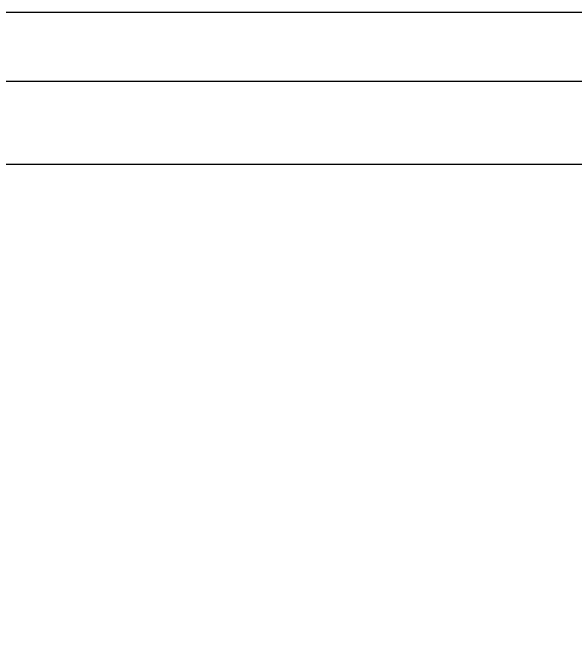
# Model space of a CAD drawing. Extents: x -139 to 87, y -93 to 92.
# Drawn here: x -70.57 to -50.14, y 67 to 89.74 of the extents above; entities that cross this region are included whole.
import ezdxf

# ---------------------------------------------------------------- set-up
doc = ezdxf.new("R2010")
doc.units = 0
doc.header["$MEASUREMENT"] = 0
doc.layers.add('LAYER_1', color=7, linetype='CONTINUOUS')

msp = doc.modelspace()

# ---------------------------------------------------------------- linework, layer by layer
at = {"layer": 'LAYER_1', "color": 250}
msp.add_lwpolyline([(-99.0534, 84.2359), (-39.0534, 84.2359), (-39.0534, 87.2359), (-99.0534, 87.2359), (-99.0534, 84.2359)], close=True, dxfattribs=at)
msp.add_open_spline([(-134.4311, 89.7359), (-134.4311, 89.7359), (-3.6755, 89.7359), (-3.6755, 89.7359), (-3.6755, 89.7359), (-1.1332, 89.7359), (0.9467, 87.656), (0.9467, 85.1137), (0.9467, 85.1137), (0.9467, 85.1137), (0.9467, 4.3582), (0.9467, 4.3582), (0.9467, 4.3582), (0.9467, 1.8158), (-1.1332, -0.2641), (-3.6755, -0.2641), (-3.6755, -0.2641), (-3.6755, -0.2641), (-134.4311, -0.2641), (-134.4311, -0.2641), (-134.4311, -0.2641), (-136.9734, -0.2641), (-139.0533, 1.8158), (-139.0533, 4.3582), (-139.0533, 4.3582), (-139.0533, 4.3582), (-139.0533, 85.1137), (-139.0533, 85.1137), (-139.0533, 85.1137), (-139.0533, 87.656), (-136.9734, 89.7359), (-134.4311, 89.7359)], degree=3, knots=[0, 0, 0, 0, 0.1111111, 0.1111111, 0.1111111, 0.1111111, 0.2222222, 0.2222222, 0.2222222, 0.2222222, 0.3333333, 0.3333333, 0.3333333, 0.3333333, 0.4444444, 0.4444444, 0.4444444, 0.4444444, 0.5555556, 0.5555556, 0.5555556, 0.5555556, 0.6666667, 0.6666667, 0.6666667, 0.6666667, 0.7777778, 0.7777778, 0.7777778, 0.7777778, 1, 1, 1, 1], dxfattribs=at)

doc.saveas('drawing.dxf')
